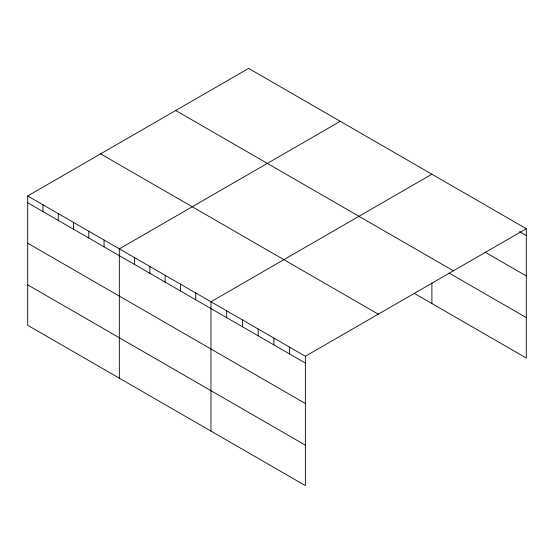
<?xml version="1.0" encoding="UTF-8"?>
<svg xmlns="http://www.w3.org/2000/svg" width="554" height="554" viewBox="0 0 554 554"><rect width="100%" height="100%" fill="white"/><g stroke="black" fill="none" stroke-linecap="round" stroke-linejoin="round"><path stroke-width="0.83" d="M305.372 403.513L305.372 356.264L27.7 195.957L27.7 325.288L305.372 485.602L305.372 403.513L27.7 243.199M414.44 293.461L526.3 358.043L526.3 228.712L248.628 68.398L27.7 195.957M340.26 121.305L119.332 248.857L119.332 378.188M431.891 174.205L210.963 301.757L210.963 431.095M305.372 356.264L526.3 228.712M519.555 231.634L526.3 235.526M485.089 252.167L526.3 275.961M175.722 110.495L453.394 270.809M449.128 273.06L526.3 317.615M100.606 153.86L378.278 314.173M27.7 202.764L305.372 363.078M27.7 284.853L305.372 445.167M431.891 282.893L431.891 303.544M289.638 347.178L289.638 353.992M273.905 338.099L273.905 344.913M258.164 329.014L258.164 335.828M242.43 319.928L242.43 326.742M226.697 310.842L226.697 317.657M195.694 292.941L195.694 299.756M180.417 284.126L180.417 290.94M165.147 275.31L165.147 282.125M149.878 266.488L149.878 273.302M134.601 257.672L134.601 264.487M104.062 240.041L104.062 246.855M88.785 231.219L88.785 238.033M73.516 222.403L73.516 229.218M58.246 213.588L58.246 220.402M42.97 204.772L42.97 211.586"/></g></svg>
